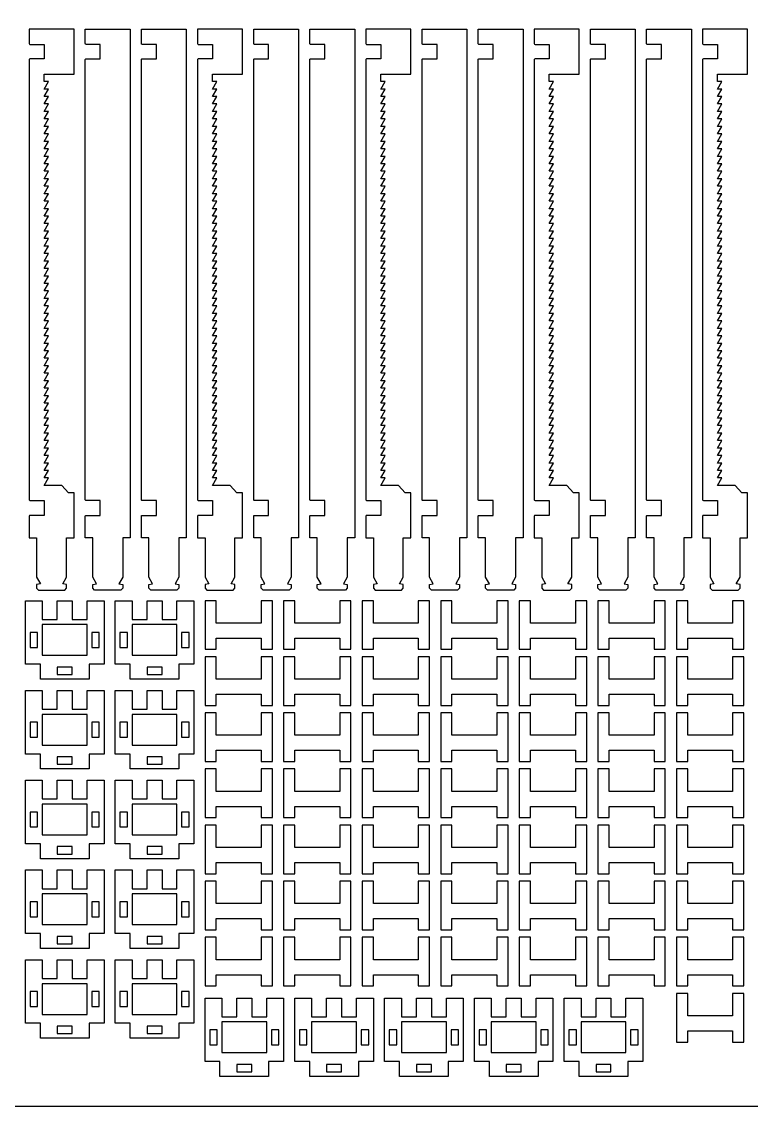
# Model space of a CAD drawing. Header units: millimetres. Extents: x 0 to 1902, y -212 to 712.
# Drawn here: x 242 to 437, y 0 to 290 of the extents above; entities that cross this region are included whole.
import ezdxf

# ---------------------------------------------------------------- set-up
doc = ezdxf.new("R2010")
doc.units = ezdxf.units.MM
doc.header["$MEASUREMENT"] = 0

msp = doc.modelspace()

# ---------------------------------------------------------------- linework, layer by layer
for p, q in [((256, 288), (244, 288)), ((244, 288), (244, 284.14)), ((256, 276), (256, 288)), ((301, 288), (289, 288)), ((289, 288), (289, 284.14)), ((301, 276), (301, 288)), ((346, 288), (334, 288)), ((334, 288), (334, 284.14)), ((346, 276), (346, 288)), ((391, 288), (379, 288)), ((379, 288), (379, 284.14)), ((391, 276), (391, 288)), ((436, 288), (424, 288)), ((424, 288), (424, 284.14)), ((436, 276), (436, 288)), ((244.2, 283.94), (248, 283.94)), ((248, 283.94), (248, 280.06)), ((289.2, 283.94), (293, 283.94)), ((293, 283.94), (293, 280.06)), ((334.2, 283.94), (338, 283.94)), ((338, 283.94), (338, 280.06)), ((379.2, 283.94), (383, 283.94)), ((383, 283.94), (383, 280.06)), ((424.2, 283.94), (428, 283.94)), ((428, 283.94), (428, 280.06)), ((244, 279.86), (244, 162.2)), ((248, 280.06), (244.2, 280.06)), ((289, 279.86), (289, 162.2)), ((293, 280.06), (289.2, 280.06)), ((334, 279.86), (334, 162.2)), ((338, 280.06), (334.2, 280.06)), ((379, 279.86), (379, 162.2)), ((383, 280.06), (379.2, 280.06)), ((424, 279.86), (424, 162.2)), ((428, 280.06), (424.2, 280.06)), ((248, 274), (248, 276)), ((248, 276), (256, 276)), ((293, 274), (293, 276)), ((293, 276), (301, 276)), ((338, 274), (338, 276)), ((338, 276), (346, 276)), ((383, 274), (383, 276)), ((383, 276), (391, 276)), ((428, 274), (428, 276)), ((428, 276), (436, 276)), ((248, 272), (249.15, 274)), ((249.15, 274), (248, 274)), ((293, 272), (294.15, 274)), ((294.15, 274), (293, 274)), ((338, 272), (339.15, 274)), ((339.15, 274), (338, 274)), ((383, 272), (384.15, 274)), ((384.15, 274), (383, 274)), ((428, 272), (429.15, 274)), ((429.15, 274), (428, 274)), ((248, 270), (249.15, 272)), ((249.15, 272), (248, 272)), ((248, 268), (249.15, 270)), ((249.15, 270), (248, 270)), ((293, 270), (294.15, 272)), ((294.15, 272), (293, 272)), ((293, 268), (294.15, 270)), ((294.15, 270), (293, 270)), ((338, 270), (339.15, 272)), ((339.15, 272), (338, 272)), ((338, 268), (339.15, 270)), ((339.15, 270), (338, 270)), ((383, 270), (384.15, 272)), ((384.15, 272), (383, 272)), ((383, 268), (384.15, 270)), ((384.15, 270), (383, 270)), ((428, 270), (429.15, 272)), ((429.15, 272), (428, 272)), ((428, 268), (429.15, 270)), ((429.15, 270), (428, 270)), ((248, 266), (249.15, 268)), ((249.15, 268), (248, 268)), ((293, 266), (294.15, 268)), ((294.15, 268), (293, 268)), ((338, 266), (339.15, 268)), ((339.15, 268), (338, 268)), ((383, 266), (384.15, 268)), ((384.15, 268), (383, 268)), ((428, 266), (429.15, 268)), ((429.15, 268), (428, 268)), ((248, 264), (249.15, 266)), ((249.15, 266), (248, 266)), ((248, 262), (249.15, 264)), ((249.15, 264), (248, 264)), ((293, 264), (294.15, 266)), ((294.15, 266), (293, 266)), ((293, 262), (294.15, 264)), ((294.15, 264), (293, 264)), ((338, 264), (339.15, 266)), ((339.15, 266), (338, 266)), ((338, 262), (339.15, 264)), ((339.15, 264), (338, 264)), ((383, 264), (384.15, 266)), ((384.15, 266), (383, 266)), ((383, 262), (384.15, 264)), ((384.15, 264), (383, 264)), ((428, 264), (429.15, 266)), ((429.15, 266), (428, 266)), ((428, 262), (429.15, 264)), ((429.15, 264), (428, 264)), ((248, 260), (249.15, 262)), ((249.15, 262), (248, 262)), ((293, 260), (294.15, 262)), ((294.15, 262), (293, 262)), ((338, 260), (339.15, 262)), ((339.15, 262), (338, 262)), ((383, 260), (384.15, 262)), ((384.15, 262), (383, 262)), ((428, 260), (429.15, 262)), ((429.15, 262), (428, 262)), ((248, 258), (249.15, 260)), ((249.15, 260), (248, 260)), ((293, 258), (294.15, 260)), ((294.15, 260), (293, 260)), ((338, 258), (339.15, 260)), ((339.15, 260), (338, 260)), ((383, 258), (384.15, 260)), ((384.15, 260), (383, 260)), ((428, 258), (429.15, 260)), ((429.15, 260), (428, 260)), ((248, 256), (249.15, 258)), ((249.15, 258), (248, 258)), ((248, 254), (249.15, 256)), ((249.15, 256), (248, 256)), ((293, 256), (294.15, 258)), ((294.15, 258), (293, 258)), ((293, 254), (294.15, 256)), ((294.15, 256), (293, 256)), ((338, 256), (339.15, 258)), ((339.15, 258), (338, 258)), ((338, 254), (339.15, 256)), ((339.15, 256), (338, 256)), ((383, 256), (384.15, 258)), ((384.15, 258), (383, 258)), ((383, 254), (384.15, 256)), ((384.15, 256), (383, 256)), ((428, 256), (429.15, 258)), ((429.15, 258), (428, 258)), ((428, 254), (429.15, 256)), ((429.15, 256), (428, 256)), ((248, 252), (249.15, 254)), ((249.15, 254), (248, 254)), ((293, 252), (294.15, 254)), ((294.15, 254), (293, 254)), ((338, 252), (339.15, 254)), ((339.15, 254), (338, 254)), ((383, 252), (384.15, 254)), ((384.15, 254), (383, 254)), ((428, 252), (429.15, 254)), ((429.15, 254), (428, 254)), ((248, 250), (249.15, 252)), ((249.15, 252), (248, 252)), ((248, 248), (249.15, 250)), ((249.15, 250), (248, 250)), ((293, 250), (294.15, 252)), ((294.15, 252), (293, 252)), ((293, 248), (294.15, 250)), ((294.15, 250), (293, 250)), ((338, 250), (339.15, 252)), ((339.15, 252), (338, 252)), ((338, 248), (339.15, 250)), ((339.15, 250), (338, 250)), ((383, 250), (384.15, 252)), ((384.15, 252), (383, 252)), ((383, 248), (384.15, 250)), ((384.15, 250), (383, 250)), ((428, 250), (429.15, 252)), ((429.15, 252), (428, 252)), ((428, 248), (429.15, 250)), ((429.15, 250), (428, 250)), ((248, 246), (249.15, 248)), ((249.15, 248), (248, 248)), ((293, 246), (294.15, 248)), ((294.15, 248), (293, 248)), ((338, 246), (339.15, 248)), ((339.15, 248), (338, 248)), ((383, 246), (384.15, 248)), ((384.15, 248), (383, 248)), ((428, 246), (429.15, 248)), ((429.15, 248), (428, 248)), ((248, 244), (249.15, 246)), ((249.15, 246), (248, 246)), ((248, 242), (249.15, 244)), ((249.15, 244), (248, 244)), ((293, 244), (294.15, 246)), ((294.15, 246), (293, 246)), ((293, 242), (294.15, 244)), ((294.15, 244), (293, 244)), ((338, 244), (339.15, 246)), ((339.15, 246), (338, 246)), ((338, 242), (339.15, 244)), ((339.15, 244), (338, 244)), ((383, 244), (384.15, 246)), ((384.15, 246), (383, 246)), ((383, 242), (384.15, 244)), ((384.15, 244), (383, 244)), ((428, 244), (429.15, 246)), ((429.15, 246), (428, 246)), ((428, 242), (429.15, 244)), ((429.15, 244), (428, 244)), ((248, 240), (249.15, 242)), ((249.15, 242), (248, 242)), ((293, 240), (294.15, 242)), ((294.15, 242), (293, 242)), ((338, 240), (339.15, 242)), ((339.15, 242), (338, 242)), ((383, 240), (384.15, 242)), ((384.15, 242), (383, 242)), ((428, 240), (429.15, 242)), ((429.15, 242), (428, 242)), ((248, 238), (249.15, 240)), ((249.15, 240), (248, 240)), ((248, 236), (249.15, 238)), ((249.15, 238), (248, 238)), ((293, 238), (294.15, 240)), ((294.15, 240), (293, 240)), ((293, 236), (294.15, 238)), ((294.15, 238), (293, 238)), ((338, 238), (339.15, 240)), ((339.15, 240), (338, 240)), ((338, 236), (339.15, 238)), ((339.15, 238), (338, 238)), ((383, 238), (384.15, 240)), ((384.15, 240), (383, 240)), ((383, 236), (384.15, 238)), ((384.15, 238), (383, 238)), ((428, 238), (429.15, 240)), ((429.15, 240), (428, 240)), ((428, 236), (429.15, 238)), ((429.15, 238), (428, 238)), ((248, 234), (249.15, 236)), ((249.15, 236), (248, 236)), ((293, 234), (294.15, 236)), ((294.15, 236), (293, 236)), ((338, 234), (339.15, 236)), ((339.15, 236), (338, 236)), ((383, 234), (384.15, 236)), ((384.15, 236), (383, 236)), ((428, 234), (429.15, 236)), ((429.15, 236), (428, 236)), ((248, 232), (249.15, 234)), ((249.15, 234), (248, 234)), ((293, 232), (294.15, 234)), ((294.15, 234), (293, 234)), ((338, 232), (339.15, 234)), ((339.15, 234), (338, 234)), ((383, 232), (384.15, 234)), ((384.15, 234), (383, 234)), ((428, 232), (429.15, 234)), ((429.15, 234), (428, 234)), ((248, 230), (249.15, 232)), ((249.15, 232), (248, 232)), ((248, 228), (249.15, 230)), ((249.15, 230), (248, 230)), ((293, 230), (294.15, 232)), ((294.15, 232), (293, 232)), ((293, 228), (294.15, 230)), ((294.15, 230), (293, 230)), ((338, 230), (339.15, 232)), ((339.15, 232), (338, 232)), ((338, 228), (339.15, 230)), ((339.15, 230), (338, 230)), ((383, 230), (384.15, 232)), ((384.15, 232), (383, 232)), ((383, 228), (384.15, 230)), ((384.15, 230), (383, 230)), ((428, 230), (429.15, 232)), ((429.15, 232), (428, 232)), ((428, 228), (429.15, 230)), ((429.15, 230), (428, 230)), ((248, 226), (249.15, 228)), ((249.15, 228), (248, 228)), ((293, 226), (294.15, 228)), ((294.15, 228), (293, 228)), ((338, 226), (339.15, 228)), ((339.15, 228), (338, 228)), ((383, 226), (384.15, 228)), ((384.15, 228), (383, 228)), ((428, 226), (429.15, 228)), ((429.15, 228), (428, 228)), ((248, 224), (249.15, 226)), ((249.15, 226), (248, 226)), ((248, 222), (249.15, 224)), ((249.15, 224), (248, 224)), ((293, 224), (294.15, 226)), ((294.15, 226), (293, 226)), ((293, 222), (294.15, 224)), ((294.15, 224), (293, 224)), ((338, 224), (339.15, 226)), ((339.15, 226), (338, 226)), ((338, 222), (339.15, 224)), ((339.15, 224), (338, 224)), ((383, 224), (384.15, 226)), ((384.15, 226), (383, 226)), ((383, 222), (384.15, 224)), ((384.15, 224), (383, 224)), ((428, 224), (429.15, 226)), ((429.15, 226), (428, 226)), ((428, 222), (429.15, 224)), ((429.15, 224), (428, 224)), ((248, 220), (249.15, 222)), ((249.15, 222), (248, 222)), ((293, 220), (294.15, 222)), ((294.15, 222), (293, 222)), ((338, 220), (339.15, 222)), ((339.15, 222), (338, 222)), ((383, 220), (384.15, 222)), ((384.15, 222), (383, 222)), ((428, 220), (429.15, 222)), ((429.15, 222), (428, 222)), ((248, 218), (249.15, 220)), ((249.15, 220), (248, 220)), ((248, 216), (249.15, 218)), ((249.15, 218), (248, 218)), ((293, 218), (294.15, 220)), ((294.15, 220), (293, 220)), ((293, 216), (294.15, 218)), ((294.15, 218), (293, 218)), ((338, 218), (339.15, 220)), ((339.15, 220), (338, 220)), ((338, 216), (339.15, 218)), ((339.15, 218), (338, 218)), ((383, 218), (384.15, 220)), ((384.15, 220), (383, 220)), ((383, 216), (384.15, 218)), ((384.15, 218), (383, 218)), ((428, 218), (429.15, 220)), ((429.15, 220), (428, 220)), ((428, 216), (429.15, 218)), ((429.15, 218), (428, 218)), ((248, 214), (249.15, 216)), ((249.15, 216), (248, 216)), ((293, 214), (294.15, 216)), ((294.15, 216), (293, 216)), ((338, 214), (339.15, 216)), ((339.15, 216), (338, 216)), ((383, 214), (384.15, 216)), ((384.15, 216), (383, 216)), ((428, 214), (429.15, 216)), ((429.15, 216), (428, 216)), ((248, 212), (249.15, 214)), ((249.15, 214), (248, 214)), ((248, 210), (249.15, 212)), ((249.15, 212), (248, 212)), ((293, 212), (294.15, 214)), ((294.15, 214), (293, 214)), ((293, 210), (294.15, 212)), ((294.15, 212), (293, 212)), ((338, 212), (339.15, 214)), ((339.15, 214), (338, 214)), ((338, 210), (339.15, 212)), ((339.15, 212), (338, 212)), ((383, 212), (384.15, 214)), ((384.15, 214), (383, 214)), ((383, 210), (384.15, 212)), ((384.15, 212), (383, 212)), ((428, 212), (429.15, 214)), ((429.15, 214), (428, 214)), ((428, 210), (429.15, 212)), ((429.15, 212), (428, 212)), ((248, 208), (249.15, 210)), ((249.15, 210), (248, 210)), ((293, 208), (294.15, 210)), ((294.15, 210), (293, 210)), ((338, 208), (339.15, 210)), ((339.15, 210), (338, 210)), ((383, 208), (384.15, 210)), ((384.15, 210), (383, 210)), ((428, 208), (429.15, 210)), ((429.15, 210), (428, 210)), ((248, 206), (249.15, 208)), ((249.15, 208), (248, 208)), ((248, 204), (249.15, 206)), ((249.15, 206), (248, 206)), ((293, 206), (294.15, 208)), ((294.15, 208), (293, 208)), ((293, 204), (294.15, 206)), ((294.15, 206), (293, 206)), ((338, 206), (339.15, 208)), ((339.15, 208), (338, 208)), ((338, 204), (339.15, 206)), ((339.15, 206), (338, 206)), ((383, 206), (384.15, 208)), ((384.15, 208), (383, 208)), ((383, 204), (384.15, 206)), ((384.15, 206), (383, 206)), ((428, 206), (429.15, 208)), ((429.15, 208), (428, 208)), ((428, 204), (429.15, 206)), ((429.15, 206), (428, 206)), ((248, 202), (249.15, 204)), ((249.15, 204), (248, 204)), ((293, 202), (294.15, 204)), ((294.15, 204), (293, 204)), ((338, 202), (339.15, 204)), ((339.15, 204), (338, 204)), ((383, 202), (384.15, 204)), ((384.15, 204), (383, 204)), ((428, 202), (429.15, 204)), ((429.15, 204), (428, 204)), ((248, 200), (249.15, 202)), ((249.15, 202), (248, 202)), ((293, 200), (294.15, 202)), ((294.15, 202), (293, 202)), ((338, 200), (339.15, 202)), ((339.15, 202), (338, 202)), ((383, 200), (384.15, 202)), ((384.15, 202), (383, 202)), ((428, 200), (429.15, 202)), ((429.15, 202), (428, 202)), ((248, 198), (249.15, 200)), ((249.15, 200), (248, 200)), ((248, 196), (249.15, 198)), ((249.15, 198), (248, 198)), ((293, 198), (294.15, 200)), ((294.15, 200), (293, 200)), ((293, 196), (294.15, 198)), ((294.15, 198), (293, 198)), ((338, 198), (339.15, 200)), ((339.15, 200), (338, 200)), ((338, 196), (339.15, 198)), ((339.15, 198), (338, 198)), ((383, 198), (384.15, 200)), ((384.15, 200), (383, 200)), ((383, 196), (384.15, 198)), ((384.15, 198), (383, 198)), ((428, 198), (429.15, 200)), ((429.15, 200), (428, 200)), ((428, 196), (429.15, 198)), ((429.15, 198), (428, 198)), ((248, 194), (249.15, 196)), ((249.15, 196), (248, 196)), ((293, 194), (294.15, 196)), ((294.15, 196), (293, 196)), ((338, 194), (339.15, 196)), ((339.15, 196), (338, 196)), ((383, 194), (384.15, 196)), ((384.15, 196), (383, 196)), ((428, 194), (429.15, 196)), ((429.15, 196), (428, 196)), ((248, 192), (249.15, 194)), ((249.15, 194), (248, 194)), ((248, 190), (249.15, 192)), ((249.15, 192), (248, 192)), ((293, 192), (294.15, 194)), ((294.15, 194), (293, 194)), ((293, 190), (294.15, 192)), ((294.15, 192), (293, 192)), ((338, 192), (339.15, 194)), ((339.15, 194), (338, 194)), ((338, 190), (339.15, 192)), ((339.15, 192), (338, 192)), ((383, 192), (384.15, 194)), ((384.15, 194), (383, 194)), ((383, 190), (384.15, 192)), ((384.15, 192), (383, 192)), ((428, 192), (429.15, 194)), ((429.15, 194), (428, 194)), ((428, 190), (429.15, 192)), ((429.15, 192), (428, 192)), ((248, 188), (249.15, 190)), ((249.15, 190), (248, 190)), ((293, 188), (294.15, 190)), ((294.15, 190), (293, 190)), ((338, 188), (339.15, 190)), ((339.15, 190), (338, 190)), ((383, 188), (384.15, 190)), ((384.15, 190), (383, 190)), ((428, 188), (429.15, 190)), ((429.15, 190), (428, 190)), ((248, 186), (249.15, 188)), ((249.15, 188), (248, 188)), ((248, 184), (249.15, 186)), ((249.15, 186), (248, 186)), ((293, 186), (294.15, 188)), ((294.15, 188), (293, 188)), ((293, 184), (294.15, 186)), ((294.15, 186), (293, 186)), ((338, 186), (339.15, 188)), ((339.15, 188), (338, 188)), ((338, 184), (339.15, 186)), ((339.15, 186), (338, 186)), ((383, 186), (384.15, 188)), ((384.15, 188), (383, 188)), ((383, 184), (384.15, 186)), ((384.15, 186), (383, 186)), ((428, 186), (429.15, 188)), ((429.15, 188), (428, 188)), ((428, 184), (429.15, 186)), ((429.15, 186), (428, 186)), ((248, 182), (249.15, 184)), ((249.15, 184), (248, 184)), ((293, 182), (294.15, 184)), ((294.15, 184), (293, 184)), ((338, 182), (339.15, 184)), ((339.15, 184), (338, 184)), ((383, 182), (384.15, 184)), ((384.15, 184), (383, 184)), ((428, 182), (429.15, 184)), ((429.15, 184), (428, 184)), ((248, 180), (249.15, 182)), ((249.15, 182), (248, 182)), ((248, 178), (249.15, 180)), ((249.15, 180), (248, 180)), ((293, 180), (294.15, 182)), ((294.15, 182), (293, 182)), ((293, 178), (294.15, 180)), ((294.15, 180), (293, 180)), ((338, 180), (339.15, 182)), ((339.15, 182), (338, 182)), ((338, 178), (339.15, 180)), ((339.15, 180), (338, 180)), ((383, 180), (384.15, 182)), ((384.15, 182), (383, 182)), ((383, 178), (384.15, 180)), ((384.15, 180), (383, 180)), ((428, 180), (429.15, 182)), ((429.15, 182), (428, 182)), ((428, 178), (429.15, 180)), ((429.15, 180), (428, 180)), ((248, 176), (249.15, 178)), ((249.15, 178), (248, 178)), ((293, 176), (294.15, 178)), ((294.15, 178), (293, 178)), ((338, 176), (339.15, 178)), ((339.15, 178), (338, 178)), ((383, 176), (384.15, 178)), ((384.15, 178), (383, 178)), ((428, 176), (429.15, 178)), ((429.15, 178), (428, 178)), ((248, 174), (249.15, 176)), ((249.15, 176), (248, 176)), ((248, 172), (249.15, 174)), ((249.15, 174), (248, 174)), ((293, 174), (294.15, 176)), ((294.15, 176), (293, 176)), ((293, 172), (294.15, 174)), ((294.15, 174), (293, 174)), ((338, 174), (339.15, 176)), ((339.15, 176), (338, 176)), ((338, 172), (339.15, 174)), ((339.15, 174), (338, 174)), ((383, 174), (384.15, 176)), ((384.15, 176), (383, 176)), ((383, 172), (384.15, 174)), ((384.15, 174), (383, 174)), ((428, 174), (429.15, 176)), ((429.15, 176), (428, 176)), ((428, 172), (429.15, 174)), ((429.15, 174), (428, 174)), ((248, 170), (249.15, 172)), ((249.15, 172), (248, 172)), ((293, 170), (294.15, 172)), ((294.15, 172), (293, 172)), ((338, 170), (339.15, 172)), ((339.15, 172), (338, 172)), ((383, 170), (384.15, 172)), ((384.15, 172), (383, 172)), ((428, 170), (429.15, 172)), ((429.15, 172), (428, 172)), ((248, 168), (249.15, 170)), ((249.15, 170), (248, 170)), ((293, 168), (294.15, 170)), ((294.15, 170), (293, 170)), ((338, 168), (339.15, 170)), ((339.15, 170), (338, 170)), ((383, 168), (384.15, 170)), ((384.15, 170), (383, 170)), ((428, 168), (429.15, 170)), ((429.15, 170), (428, 170)), ((248, 166), (249.15, 168)), ((249.15, 168), (248, 168)), ((250.5, 166), (248, 166)), ((251, 166), (250.5, 166)), ((252.7, 166), (251, 166)), ((254.5, 164), (252.7, 166)), ((293, 166), (294.15, 168)), ((294.15, 168), (293, 168)), ((295.5, 166), (293, 166)), ((296, 166), (295.5, 166)), ((297.7, 166), (296, 166)), ((299.5, 164), (297.7, 166)), ((338, 166), (339.15, 168)), ((339.15, 168), (338, 168)), ((340.5, 166), (338, 166)), ((341, 166), (340.5, 166)), ((342.7, 166), (341, 166)), ((344.5, 164), (342.7, 166)), ((383, 166), (384.15, 168)), ((384.15, 168), (383, 168)), ((385.5, 166), (383, 166)), ((386, 166), (385.5, 166)), ((387.7, 166), (386, 166)), ((389.5, 164), (387.7, 166)), ((428, 166), (429.15, 168)), ((429.15, 168), (428, 168)), ((430.5, 166), (428, 166)), ((431, 166), (430.5, 166)), ((432.7, 166), (431, 166)), ((434.5, 164), (432.7, 166)), ((256, 164), (254.5, 164)), ((256, 152), (256, 164)), ((301, 164), (299.5, 164)), ((301, 152), (301, 164)), ((346, 164), (344.5, 164)), ((346, 152), (346, 164)), ((391, 164), (389.5, 164)), ((391, 152), (391, 164)), ((436, 164), (434.5, 164)), ((436, 152), (436, 164)), ((244.2, 162), (248, 162)), ((248, 162), (248, 158)), ((289.2, 162), (293, 162)), ((293, 162), (293, 158)), ((334.2, 162), (338, 162)), ((338, 162), (338, 158)), ((379.2, 162), (383, 162)), ((383, 162), (383, 158)), ((424.2, 162), (428, 162)), ((428, 162), (428, 158)), ((244, 157.8), (244, 152)), ((248, 158), (244.2, 158)), ((289, 157.8), (289, 152)), ((293, 158), (289.2, 158)), ((334, 157.8), (334, 152)), ((338, 158), (334.2, 158)), ((379, 157.8), (379, 152)), ((383, 158), (379.2, 158)), ((424, 157.8), (424, 152)), ((428, 158), (424.2, 158)), ((244, 152), (246, 152)), ((246, 152), (246, 141.5)), ((254, 152), (256, 152)), ((254, 141.5), (254, 152)), ((289, 152), (291, 152)), ((291, 152), (291, 141.5)), ((299, 152), (301, 152)), ((299, 141.5), (299, 152)), ((334, 152), (336, 152)), ((336, 152), (336, 141.5)), ((344, 152), (346, 152)), ((344, 141.5), (344, 152)), ((379, 152), (381, 152)), ((381, 152), (381, 141.5)), ((389, 152), (391, 152)), ((389, 141.5), (389, 152)), ((424, 152), (426, 152)), ((426, 152), (426, 141.5)), ((434, 152), (436, 152)), ((434, 141.5), (434, 152)), ((246, 141.5), (247, 139.7)), ((247, 139.7), (246, 139.5)), ((246, 139.5), (246, 138.5)), ((253, 139.7), (254, 141.5)), ((254, 139.5), (253, 139.7)), ((254, 138.5), (254, 139.5)), ((291, 141.5), (292, 139.7)), ((292, 139.7), (291, 139.5)), ((291, 139.5), (291, 138.5)), ((298, 139.7), (299, 141.5)), ((299, 139.5), (298, 139.7)), ((299, 138.5), (299, 139.5)), ((336, 141.5), (337, 139.7)), ((337, 139.7), (336, 139.5)), ((336, 139.5), (336, 138.5)), ((343, 139.7), (344, 141.5)), ((344, 139.5), (343, 139.7)), ((344, 138.5), (344, 139.5)), ((381, 141.5), (382, 139.7)), ((382, 139.7), (381, 139.5)), ((381, 139.5), (381, 138.5)), ((388, 139.7), (389, 141.5)), ((389, 139.5), (388, 139.7)), ((389, 138.5), (389, 139.5)), ((426, 141.5), (427, 139.7)), ((427, 139.7), (426, 139.5)), ((426, 139.5), (426, 138.5)), ((433, 139.7), (434, 141.5)), ((434, 139.5), (433, 139.7)), ((434, 138.5), (434, 139.5)), ((246, 138.5), (246.5, 138)), ((246.5, 138), (253.5, 138)), ((253.5, 138), (254, 138.5)), ((291, 138.5), (291.5, 138)), ((291.5, 138), (298.5, 138)), ((298.5, 138), (299, 138.5)), ((336, 138.5), (336.5, 138)), ((336.5, 138), (343.5, 138)), ((343.5, 138), (344, 138.5)), ((381, 138.5), (381.5, 138)), ((381.5, 138), (388.5, 138)), ((388.5, 138), (389, 138.5)), ((426, 138.5), (426.5, 138)), ((426.5, 138), (433.5, 138)), ((433.5, 138), (434, 138.5)), ((294, 135.19), (291, 135.19)), ((291, 135.19), (291, 122.19)), ((294, 129.19), (294, 135.19)), ((309, 135.19), (306, 135.19)), ((306, 135.19), (306, 129.19)), ((309, 122.19), (309, 135.19)), ((315, 135.19), (312, 135.19)), ((312, 135.19), (312, 122.19)), ((315, 129.19), (315, 135.19)), ((330, 135.19), (327, 135.19)), ((327, 135.19), (327, 129.19)), ((330, 122.19), (330, 135.19)), ((336, 135.19), (333, 135.19)), ((333, 135.19), (333, 122.19)), ((336, 129.19), (336, 135.19)), ((351, 135.19), (348, 135.19)), ((348, 135.19), (348, 129.19)), ((351, 122.19), (351, 135.19)), ((357, 135.19), (354, 135.19)), ((354, 135.19), (354, 122.19)), ((357, 129.19), (357, 135.19)), ((372, 135.19), (369, 135.19)), ((369, 135.19), (369, 129.19)), ((372, 122.19), (372, 135.19)), ((378, 135.19), (375, 135.19)), ((375, 135.19), (375, 122.19)), ((378, 129.19), (378, 135.19)), ((393, 135.19), (390, 135.19)), ((390, 135.19), (390, 129.19)), ((393, 122.19), (393, 135.19)), ((399, 135.19), (396, 135.19)), ((396, 135.19), (396, 122.19)), ((399, 129.19), (399, 135.19)), ((414, 135.19), (411, 135.19)), ((411, 135.19), (411, 129.19)), ((414, 122.19), (414, 135.19)), ((420, 135.19), (417, 135.19)), ((417, 135.19), (417, 122.19)), ((420, 129.19), (420, 135.19)), ((435, 135.19), (432, 135.19)), ((432, 135.19), (432, 129.19)), ((435, 122.19), (435, 135.19)), ((306, 129.19), (294, 129.19)), ((327, 129.19), (315, 129.19)), ((348, 129.19), (336, 129.19)), ((369, 129.19), (357, 129.19)), ((390, 129.19), (378, 129.19)), ((411, 129.19), (399, 129.19)), ((432, 129.19), (420, 129.19)), ((294, 122.19), (294, 125.19)), ((294, 125.19), (306, 125.19)), ((306, 125.19), (306, 122.19)), ((315, 122.19), (315, 125.19)), ((315, 125.19), (327, 125.19)), ((327, 125.19), (327, 122.19)), ((336, 122.19), (336, 125.19)), ((336, 125.19), (348, 125.19)), ((348, 125.19), (348, 122.19)), ((357, 122.19), (357, 125.19)), ((357, 125.19), (369, 125.19)), ((369, 125.19), (369, 122.19)), ((378, 122.19), (378, 125.19)), ((378, 125.19), (390, 125.19)), ((390, 125.19), (390, 122.19)), ((399, 122.19), (399, 125.19)), ((399, 125.19), (411, 125.19)), ((411, 125.19), (411, 122.19)), ((420, 122.19), (420, 125.19)), ((420, 125.19), (432, 125.19)), ((432, 125.19), (432, 122.19)), ((291, 122.19), (294, 122.19)), ((306, 122.19), (309, 122.19)), ((312, 122.19), (315, 122.19)), ((327, 122.19), (330, 122.19)), ((333, 122.19), (336, 122.19)), ((348, 122.19), (351, 122.19)), ((354, 122.19), (357, 122.19)), ((369, 122.19), (372, 122.19)), ((375, 122.19), (378, 122.19)), ((390, 122.19), (393, 122.19)), ((396, 122.19), (399, 122.19)), ((411, 122.19), (414, 122.19)), ((417, 122.19), (420, 122.19)), ((432, 122.19), (435, 122.19)), ((294, 120.19), (291, 120.19)), ((291, 120.19), (291, 107.19)), ((294, 114.19), (294, 120.19)), ((309, 120.19), (306, 120.19)), ((306, 120.19), (306, 114.19)), ((309, 107.19), (309, 120.19)), ((315, 120.19), (312, 120.19)), ((312, 120.19), (312, 107.19)), ((315, 114.19), (315, 120.19)), ((330, 120.19), (327, 120.19)), ((327, 120.19), (327, 114.19)), ((330, 107.19), (330, 120.19)), ((336, 120.19), (333, 120.19)), ((333, 120.19), (333, 107.19)), ((336, 114.19), (336, 120.19)), ((351, 120.19), (348, 120.19)), ((348, 120.19), (348, 114.19)), ((351, 107.19), (351, 120.19)), ((357, 120.19), (354, 120.19)), ((354, 120.19), (354, 107.19)), ((357, 114.19), (357, 120.19)), ((372, 120.19), (369, 120.19)), ((369, 120.19), (369, 114.19)), ((372, 107.19), (372, 120.19)), ((378, 120.19), (375, 120.19)), ((375, 120.19), (375, 107.19)), ((378, 114.19), (378, 120.19)), ((393, 120.19), (390, 120.19)), ((390, 120.19), (390, 114.19)), ((393, 107.19), (393, 120.19)), ((399, 120.19), (396, 120.19)), ((396, 120.19), (396, 107.19)), ((399, 114.19), (399, 120.19)), ((414, 120.19), (411, 120.19)), ((411, 120.19), (411, 114.19)), ((414, 107.19), (414, 120.19)), ((420, 120.19), (417, 120.19)), ((417, 120.19), (417, 107.19)), ((420, 114.19), (420, 120.19)), ((435, 120.19), (432, 120.19)), ((432, 120.19), (432, 114.19)), ((435, 107.19), (435, 120.19)), ((306, 114.19), (294, 114.19)), ((327, 114.19), (315, 114.19)), ((348, 114.19), (336, 114.19)), ((369, 114.19), (357, 114.19)), ((390, 114.19), (378, 114.19)), ((411, 114.19), (399, 114.19)), ((432, 114.19), (420, 114.19)), ((294, 107.19), (294, 110.19)), ((294, 110.19), (306, 110.19)), ((306, 110.19), (306, 107.19)), ((315, 107.19), (315, 110.19)), ((315, 110.19), (327, 110.19)), ((327, 110.19), (327, 107.19)), ((336, 107.19), (336, 110.19)), ((336, 110.19), (348, 110.19)), ((348, 110.19), (348, 107.19)), ((357, 107.19), (357, 110.19)), ((357, 110.19), (369, 110.19)), ((369, 110.19), (369, 107.19)), ((378, 107.19), (378, 110.19)), ((378, 110.19), (390, 110.19)), ((390, 110.19), (390, 107.19)), ((399, 107.19), (399, 110.19)), ((399, 110.19), (411, 110.19)), ((411, 110.19), (411, 107.19)), ((420, 107.19), (420, 110.19)), ((420, 110.19), (432, 110.19)), ((432, 110.19), (432, 107.19)), ((291, 107.19), (294, 107.19)), ((294, 105.19), (291, 105.19)), ((291, 105.19), (291, 92.19)), ((294, 99.19), (294, 105.19)), ((306, 107.19), (309, 107.19)), ((309, 105.19), (306, 105.19)), ((306, 105.19), (306, 99.19)), ((309, 92.19), (309, 105.19)), ((312, 107.19), (315, 107.19)), ((315, 105.19), (312, 105.19)), ((312, 105.19), (312, 92.19)), ((315, 99.19), (315, 105.19)), ((327, 107.19), (330, 107.19)), ((330, 105.19), (327, 105.19)), ((327, 105.19), (327, 99.19)), ((330, 92.19), (330, 105.19)), ((333, 107.19), (336, 107.19)), ((336, 105.19), (333, 105.19)), ((333, 105.19), (333, 92.19)), ((336, 99.19), (336, 105.19)), ((348, 107.19), (351, 107.19)), ((351, 105.19), (348, 105.19)), ((348, 105.19), (348, 99.19)), ((351, 92.19), (351, 105.19)), ((354, 107.19), (357, 107.19)), ((357, 105.19), (354, 105.19)), ((354, 105.19), (354, 92.19)), ((357, 99.19), (357, 105.19)), ((369, 107.19), (372, 107.19)), ((372, 105.19), (369, 105.19)), ((369, 105.19), (369, 99.19)), ((372, 92.19), (372, 105.19)), ((375, 107.19), (378, 107.19)), ((378, 105.19), (375, 105.19)), ((375, 105.19), (375, 92.19)), ((378, 99.19), (378, 105.19)), ((390, 107.19), (393, 107.19)), ((393, 105.19), (390, 105.19)), ((390, 105.19), (390, 99.19)), ((393, 92.19), (393, 105.19)), ((396, 107.19), (399, 107.19)), ((399, 105.19), (396, 105.19)), ((396, 105.19), (396, 92.19)), ((399, 99.19), (399, 105.19)), ((411, 107.19), (414, 107.19)), ((414, 105.19), (411, 105.19)), ((411, 105.19), (411, 99.19)), ((414, 92.19), (414, 105.19)), ((417, 107.19), (420, 107.19)), ((420, 105.19), (417, 105.19)), ((417, 105.19), (417, 92.19)), ((420, 99.19), (420, 105.19)), ((432, 107.19), (435, 107.19)), ((435, 105.19), (432, 105.19)), ((432, 105.19), (432, 99.19)), ((435, 92.19), (435, 105.19)), ((306, 99.19), (294, 99.19)), ((327, 99.19), (315, 99.19)), ((348, 99.19), (336, 99.19)), ((369, 99.19), (357, 99.19)), ((390, 99.19), (378, 99.19)), ((411, 99.19), (399, 99.19)), ((432, 99.19), (420, 99.19)), ((294, 92.19), (294, 95.19)), ((294, 95.19), (306, 95.19)), ((306, 95.19), (306, 92.19)), ((315, 92.19), (315, 95.19)), ((315, 95.19), (327, 95.19)), ((327, 95.19), (327, 92.19)), ((336, 92.19), (336, 95.19)), ((336, 95.19), (348, 95.19)), ((348, 95.19), (348, 92.19)), ((357, 92.19), (357, 95.19)), ((357, 95.19), (369, 95.19)), ((369, 95.19), (369, 92.19)), ((378, 92.19), (378, 95.19)), ((378, 95.19), (390, 95.19)), ((390, 95.19), (390, 92.19)), ((399, 92.19), (399, 95.19)), ((399, 95.19), (411, 95.19)), ((411, 95.19), (411, 92.19)), ((420, 92.19), (420, 95.19)), ((420, 95.19), (432, 95.19)), ((432, 95.19), (432, 92.19)), ((291, 92.19), (294, 92.19)), ((294, 90.19), (291, 90.19)), ((291, 90.19), (291, 77.19)), ((294, 84.19), (294, 90.19)), ((306, 92.19), (309, 92.19)), ((309, 90.19), (306, 90.19)), ((306, 90.19), (306, 84.19)), ((309, 77.19), (309, 90.19)), ((312, 92.19), (315, 92.19)), ((315, 90.19), (312, 90.19)), ((312, 90.19), (312, 77.19)), ((315, 84.19), (315, 90.19)), ((327, 92.19), (330, 92.19)), ((330, 90.19), (327, 90.19)), ((327, 90.19), (327, 84.19)), ((330, 77.19), (330, 90.19)), ((333, 92.19), (336, 92.19)), ((336, 90.19), (333, 90.19)), ((333, 90.19), (333, 77.19)), ((336, 84.19), (336, 90.19)), ((348, 92.19), (351, 92.19)), ((351, 90.19), (348, 90.19)), ((348, 90.19), (348, 84.19)), ((351, 77.19), (351, 90.19)), ((354, 92.19), (357, 92.19)), ((357, 90.19), (354, 90.19)), ((354, 90.19), (354, 77.19)), ((357, 84.19), (357, 90.19)), ((369, 92.19), (372, 92.19)), ((372, 90.19), (369, 90.19)), ((369, 90.19), (369, 84.19)), ((372, 77.19), (372, 90.19)), ((375, 92.19), (378, 92.19)), ((378, 90.19), (375, 90.19)), ((375, 90.19), (375, 77.19)), ((378, 84.19), (378, 90.19)), ((390, 92.19), (393, 92.19)), ((393, 90.19), (390, 90.19)), ((390, 90.19), (390, 84.19)), ((393, 77.19), (393, 90.19)), ((396, 92.19), (399, 92.19)), ((399, 90.19), (396, 90.19)), ((396, 90.19), (396, 77.19)), ((399, 84.19), (399, 90.19)), ((411, 92.19), (414, 92.19)), ((414, 90.19), (411, 90.19)), ((411, 90.19), (411, 84.19)), ((414, 77.19), (414, 90.19)), ((417, 92.19), (420, 92.19)), ((420, 90.19), (417, 90.19)), ((417, 90.19), (417, 77.19)), ((420, 84.19), (420, 90.19)), ((432, 92.19), (435, 92.19)), ((435, 90.19), (432, 90.19)), ((432, 90.19), (432, 84.19)), ((435, 77.19), (435, 90.19)), ((306, 84.19), (294, 84.19)), ((327, 84.19), (315, 84.19)), ((348, 84.19), (336, 84.19)), ((369, 84.19), (357, 84.19)), ((390, 84.19), (378, 84.19)), ((411, 84.19), (399, 84.19)), ((432, 84.19), (420, 84.19)), ((294, 77.19), (294, 80.19)), ((294, 80.19), (306, 80.19)), ((306, 80.19), (306, 77.19)), ((315, 77.19), (315, 80.19)), ((315, 80.19), (327, 80.19)), ((327, 80.19), (327, 77.19)), ((336, 77.19), (336, 80.19)), ((336, 80.19), (348, 80.19)), ((348, 80.19), (348, 77.19)), ((357, 77.19), (357, 80.19)), ((357, 80.19), (369, 80.19)), ((369, 80.19), (369, 77.19)), ((378, 77.19), (378, 80.19)), ((378, 80.19), (390, 80.19)), ((390, 80.19), (390, 77.19)), ((399, 77.19), (399, 80.19)), ((399, 80.19), (411, 80.19)), ((411, 80.19), (411, 77.19)), ((420, 77.19), (420, 80.19)), ((420, 80.19), (432, 80.19)), ((432, 80.19), (432, 77.19)), ((291, 77.19), (294, 77.19)), ((306, 77.19), (309, 77.19)), ((312, 77.19), (315, 77.19)), ((327, 77.19), (330, 77.19)), ((333, 77.19), (336, 77.19)), ((348, 77.19), (351, 77.19)), ((354, 77.19), (357, 77.19)), ((369, 77.19), (372, 77.19)), ((375, 77.19), (378, 77.19)), ((390, 77.19), (393, 77.19)), ((396, 77.19), (399, 77.19)), ((411, 77.19), (414, 77.19)), ((417, 77.19), (420, 77.19)), ((432, 77.19), (435, 77.19)), ((294, 75.19), (291, 75.19)), ((291, 75.19), (291, 62.19)), ((294, 69.19), (294, 75.19)), ((309, 75.19), (306, 75.19)), ((306, 75.19), (306, 69.19)), ((309, 62.19), (309, 75.19)), ((315, 75.19), (312, 75.19)), ((312, 75.19), (312, 62.19)), ((315, 69.19), (315, 75.19)), ((330, 75.19), (327, 75.19)), ((327, 75.19), (327, 69.19)), ((330, 62.19), (330, 75.19)), ((336, 75.19), (333, 75.19)), ((333, 75.19), (333, 62.19)), ((336, 69.19), (336, 75.19)), ((351, 75.19), (348, 75.19)), ((348, 75.19), (348, 69.19)), ((351, 62.19), (351, 75.19)), ((357, 75.19), (354, 75.19)), ((354, 75.19), (354, 62.19)), ((357, 69.19), (357, 75.19)), ((372, 75.19), (369, 75.19)), ((369, 75.19), (369, 69.19)), ((372, 62.19), (372, 75.19)), ((378, 75.19), (375, 75.19)), ((375, 75.19), (375, 62.19)), ((378, 69.19), (378, 75.19)), ((393, 75.19), (390, 75.19)), ((390, 75.19), (390, 69.19)), ((393, 62.19), (393, 75.19)), ((399, 75.19), (396, 75.19)), ((396, 75.19), (396, 62.19)), ((399, 69.19), (399, 75.19)), ((414, 75.19), (411, 75.19)), ((411, 75.19), (411, 69.19)), ((414, 62.19), (414, 75.19)), ((420, 75.19), (417, 75.19)), ((417, 75.19), (417, 62.19)), ((420, 69.19), (420, 75.19)), ((435, 75.19), (432, 75.19)), ((432, 75.19), (432, 69.19)), ((435, 62.19), (435, 75.19)), ((306, 69.19), (294, 69.19)), ((327, 69.19), (315, 69.19)), ((348, 69.19), (336, 69.19)), ((369, 69.19), (357, 69.19)), ((390, 69.19), (378, 69.19)), ((411, 69.19), (399, 69.19)), ((432, 69.19), (420, 69.19)), ((294, 62.19), (294, 65.19)), ((294, 65.19), (306, 65.19)), ((306, 65.19), (306, 62.19)), ((315, 62.19), (315, 65.19)), ((315, 65.19), (327, 65.19)), ((327, 65.19), (327, 62.19)), ((336, 62.19), (336, 65.19)), ((336, 65.19), (348, 65.19)), ((348, 65.19), (348, 62.19)), ((357, 62.19), (357, 65.19)), ((357, 65.19), (369, 65.19)), ((369, 65.19), (369, 62.19)), ((378, 62.19), (378, 65.19)), ((378, 65.19), (390, 65.19)), ((390, 65.19), (390, 62.19)), ((399, 62.19), (399, 65.19)), ((399, 65.19), (411, 65.19)), ((411, 65.19), (411, 62.19)), ((420, 62.19), (420, 65.19)), ((420, 65.19), (432, 65.19)), ((432, 65.19), (432, 62.19)), ((291, 62.19), (294, 62.19)), ((306, 62.19), (309, 62.19)), ((312, 62.19), (315, 62.19)), ((327, 62.19), (330, 62.19)), ((333, 62.19), (336, 62.19)), ((348, 62.19), (351, 62.19)), ((354, 62.19), (357, 62.19)), ((369, 62.19), (372, 62.19)), ((375, 62.19), (378, 62.19)), ((390, 62.19), (393, 62.19)), ((396, 62.19), (399, 62.19)), ((411, 62.19), (414, 62.19)), ((417, 62.19), (420, 62.19)), ((432, 62.19), (435, 62.19)), ((294, 60.19), (291, 60.19)), ((291, 60.19), (291, 47.19)), ((294, 54.19), (294, 60.19)), ((309, 60.19), (306, 60.19)), ((306, 60.19), (306, 54.19)), ((309, 47.19), (309, 60.19)), ((315, 60.19), (312, 60.19)), ((312, 60.19), (312, 47.19)), ((315, 54.19), (315, 60.19)), ((330, 60.19), (327, 60.19)), ((327, 60.19), (327, 54.19)), ((330, 47.19), (330, 60.19)), ((336, 60.19), (333, 60.19)), ((333, 60.19), (333, 47.19)), ((336, 54.19), (336, 60.19)), ((351, 60.19), (348, 60.19)), ((348, 60.19), (348, 54.19)), ((351, 47.19), (351, 60.19)), ((357, 60.19), (354, 60.19)), ((354, 60.19), (354, 47.19)), ((357, 54.19), (357, 60.19)), ((372, 60.19), (369, 60.19)), ((369, 60.19), (369, 54.19)), ((372, 47.19), (372, 60.19)), ((378, 60.19), (375, 60.19)), ((375, 60.19), (375, 47.19)), ((378, 54.19), (378, 60.19)), ((393, 60.19), (390, 60.19)), ((390, 60.19), (390, 54.19)), ((393, 47.19), (393, 60.19)), ((399, 60.19), (396, 60.19)), ((396, 60.19), (396, 47.19)), ((399, 54.19), (399, 60.19)), ((414, 60.19), (411, 60.19)), ((411, 60.19), (411, 54.19)), ((414, 47.19), (414, 60.19)), ((420, 60.19), (417, 60.19)), ((417, 60.19), (417, 47.19)), ((420, 54.19), (420, 60.19)), ((435, 60.19), (432, 60.19)), ((432, 60.19), (432, 54.19)), ((435, 47.19), (435, 60.19)), ((306, 54.19), (294, 54.19)), ((327, 54.19), (315, 54.19)), ((348, 54.19), (336, 54.19)), ((369, 54.19), (357, 54.19)), ((390, 54.19), (378, 54.19)), ((411, 54.19), (399, 54.19)), ((432, 54.19), (420, 54.19)), ((294, 47.19), (294, 50.19)), ((294, 50.19), (306, 50.19)), ((306, 50.19), (306, 47.19)), ((315, 47.19), (315, 50.19)), ((315, 50.19), (327, 50.19)), ((327, 50.19), (327, 47.19)), ((336, 47.19), (336, 50.19)), ((336, 50.19), (348, 50.19)), ((348, 50.19), (348, 47.19)), ((357, 47.19), (357, 50.19)), ((357, 50.19), (369, 50.19)), ((369, 50.19), (369, 47.19)), ((378, 47.19), (378, 50.19)), ((378, 50.19), (390, 50.19)), ((390, 50.19), (390, 47.19)), ((399, 47.19), (399, 50.19)), ((399, 50.19), (411, 50.19)), ((411, 50.19), (411, 47.19)), ((420, 47.19), (420, 50.19)), ((420, 50.19), (432, 50.19)), ((432, 50.19), (432, 47.19)), ((291, 47.19), (294, 47.19)), ((306, 47.19), (309, 47.19)), ((312, 47.19), (315, 47.19)), ((327, 47.19), (330, 47.19)), ((333, 47.19), (336, 47.19)), ((348, 47.19), (351, 47.19)), ((354, 47.19), (357, 47.19)), ((369, 47.19), (372, 47.19)), ((375, 47.19), (378, 47.19)), ((390, 47.19), (393, 47.19)), ((396, 47.19), (399, 47.19)), ((411, 47.19), (414, 47.19)), ((417, 47.19), (420, 47.19)), ((432, 47.19), (435, 47.19)), ((294, 45.19), (291, 45.19)), ((291, 45.19), (291, 32.19)), ((294, 39.19), (294, 45.19)), ((309, 45.19), (306, 45.19)), ((306, 45.19), (306, 39.19)), ((309, 32.19), (309, 45.19)), ((315, 45.19), (312, 45.19)), ((312, 45.19), (312, 32.19)), ((315, 39.19), (315, 45.19)), ((330, 45.19), (327, 45.19)), ((327, 45.19), (327, 39.19)), ((330, 32.19), (330, 45.19)), ((336, 45.19), (333, 45.19)), ((333, 45.19), (333, 32.19)), ((336, 39.19), (336, 45.19)), ((351, 45.19), (348, 45.19)), ((348, 45.19), (348, 39.19)), ((351, 32.19), (351, 45.19)), ((357, 45.19), (354, 45.19)), ((354, 45.19), (354, 32.19)), ((357, 39.19), (357, 45.19)), ((372, 45.19), (369, 45.19)), ((369, 45.19), (369, 39.19)), ((372, 32.19), (372, 45.19)), ((378, 45.19), (375, 45.19)), ((375, 45.19), (375, 32.19)), ((378, 39.19), (378, 45.19)), ((393, 45.19), (390, 45.19)), ((390, 45.19), (390, 39.19)), ((393, 32.19), (393, 45.19)), ((399, 45.19), (396, 45.19)), ((396, 45.19), (396, 32.19)), ((399, 39.19), (399, 45.19)), ((414, 45.19), (411, 45.19)), ((411, 45.19), (411, 39.19)), ((414, 32.19), (414, 45.19)), ((420, 45.19), (417, 45.19)), ((417, 45.19), (417, 32.19)), ((420, 39.19), (420, 45.19)), ((435, 45.19), (432, 45.19)), ((432, 45.19), (432, 39.19)), ((435, 32.19), (435, 45.19)), ((306, 39.19), (294, 39.19)), ((327, 39.19), (315, 39.19)), ((348, 39.19), (336, 39.19)), ((369, 39.19), (357, 39.19)), ((390, 39.19), (378, 39.19)), ((411, 39.19), (399, 39.19)), ((432, 39.19), (420, 39.19)), ((294, 32.19), (294, 35.19)), ((294, 35.19), (306, 35.19)), ((306, 35.19), (306, 32.19)), ((315, 32.19), (315, 35.19)), ((315, 35.19), (327, 35.19)), ((327, 35.19), (327, 32.19)), ((336, 32.19), (336, 35.19)), ((336, 35.19), (348, 35.19)), ((348, 35.19), (348, 32.19)), ((357, 32.19), (357, 35.19)), ((357, 35.19), (369, 35.19)), ((369, 35.19), (369, 32.19)), ((378, 32.19), (378, 35.19)), ((378, 35.19), (390, 35.19)), ((390, 35.19), (390, 32.19)), ((399, 32.19), (399, 35.19)), ((399, 35.19), (411, 35.19)), ((411, 35.19), (411, 32.19)), ((420, 32.19), (420, 35.19)), ((420, 35.19), (432, 35.19)), ((432, 35.19), (432, 32.19)), ((291, 32.19), (294, 32.19)), ((306, 32.19), (309, 32.19)), ((312, 32.19), (315, 32.19)), ((327, 32.19), (330, 32.19)), ((333, 32.19), (336, 32.19)), ((348, 32.19), (351, 32.19)), ((354, 32.19), (357, 32.19)), ((369, 32.19), (372, 32.19)), ((375, 32.19), (378, 32.19)), ((390, 32.19), (393, 32.19)), ((396, 32.19), (399, 32.19)), ((411, 32.19), (414, 32.19)), ((417, 32.19), (420, 32.19)), ((432, 32.19), (435, 32.19)), ((420, 30.19), (417, 30.19)), ((417, 30.19), (417, 17.19)), ((420, 24.19), (420, 30.19)), ((435, 30.19), (432, 30.19)), ((432, 30.19), (432, 24.19)), ((435, 17.19), (435, 30.19)), ((432, 24.19), (420, 24.19)), ((420, 17.19), (420, 20.19)), ((420, 20.19), (432, 20.19)), ((432, 20.19), (432, 17.19)), ((417, 17.19), (420, 17.19)), ((432, 17.19), (435, 17.19))]:
    msp.add_line(p, q)
at = {"linetype": 'Continuous'}
msp.add_lwpolyline([(0, 0), (900, 0), (900, 600), (0, 600)], close=True, dxfattribs=at)
for points in [[(259, 279.86, -0.414214), (259.2, 280.06), (263, 280.06), (263, 283.94), (259.2, 283.94, -0.414214), (259, 284.14), (259, 288), (271, 288), (271, 152), (269, 152), (269, 141.5), (268, 139.7), (269, 139.5), (269, 138.5), (268.5, 138), (261.5, 138), (261, 138.5), (261, 139.5), (262, 139.7), (261, 141.5), (261, 152), (259, 152), (259, 157.8, -0.414214), (259.2, 158), (263, 158), (263, 162), (259.2, 162, -0.414214), (259, 162.2)], [(274, 279.86, -0.414214), (274.2, 280.06), (278, 280.06), (278, 283.94), (274.2, 283.94, -0.414214), (274, 284.14), (274, 288), (286, 288), (286, 152), (284, 152), (284, 141.5), (283, 139.7), (284, 139.5), (284, 138.5), (283.5, 138), (276.5, 138), (276, 138.5), (276, 139.5), (277, 139.7), (276, 141.5), (276, 152), (274, 152), (274, 157.8, -0.414214), (274.2, 158), (278, 158), (278, 162), (274.2, 162, -0.414214), (274, 162.2)], [(304, 279.86, -0.414214), (304.2, 280.06), (308, 280.06), (308, 283.94), (304.2, 283.94, -0.414214), (304, 284.14), (304, 288), (316, 288), (316, 152), (314, 152), (314, 141.5), (313, 139.7), (314, 139.5), (314, 138.5), (313.5, 138), (306.5, 138), (306, 138.5), (306, 139.5), (307, 139.7), (306, 141.5), (306, 152), (304, 152), (304, 157.8, -0.414214), (304.2, 158), (308, 158), (308, 162), (304.2, 162, -0.414214), (304, 162.2)], [(319, 279.86, -0.414214), (319.2, 280.06), (323, 280.06), (323, 283.94), (319.2, 283.94, -0.414214), (319, 284.14), (319, 288), (331, 288), (331, 152), (329, 152), (329, 141.5), (328, 139.7), (329, 139.5), (329, 138.5), (328.5, 138), (321.5, 138), (321, 138.5), (321, 139.5), (322, 139.7), (321, 141.5), (321, 152), (319, 152), (319, 157.8, -0.414214), (319.2, 158), (323, 158), (323, 162), (319.2, 162, -0.414214), (319, 162.2)], [(349, 279.86, -0.414214), (349.2, 280.06), (353, 280.06), (353, 283.94), (349.2, 283.94, -0.414214), (349, 284.14), (349, 288), (361, 288), (361, 152), (359, 152), (359, 141.5), (358, 139.7), (359, 139.5), (359, 138.5), (358.5, 138), (351.5, 138), (351, 138.5), (351, 139.5), (352, 139.7), (351, 141.5), (351, 152), (349, 152), (349, 157.8, -0.414214), (349.2, 158), (353, 158), (353, 162), (349.2, 162, -0.414214), (349, 162.2)], [(364, 279.86, -0.414214), (364.2, 280.06), (368, 280.06), (368, 283.94), (364.2, 283.94, -0.414214), (364, 284.14), (364, 288), (376, 288), (376, 152), (374, 152), (374, 141.5), (373, 139.7), (374, 139.5), (374, 138.5), (373.5, 138), (366.5, 138), (366, 138.5), (366, 139.5), (367, 139.7), (366, 141.5), (366, 152), (364, 152), (364, 157.8, -0.414214), (364.2, 158), (368, 158), (368, 162), (364.2, 162, -0.414214), (364, 162.2)], [(394, 279.86, -0.414214), (394.2, 280.06), (398, 280.06), (398, 283.94), (394.2, 283.94, -0.414214), (394, 284.14), (394, 288), (406, 288), (406, 152), (404, 152), (404, 141.5), (403, 139.7), (404, 139.5), (404, 138.5), (403.5, 138), (396.5, 138), (396, 138.5), (396, 139.5), (397, 139.7), (396, 141.5), (396, 152), (394, 152), (394, 157.8, -0.414214), (394.2, 158), (398, 158), (398, 162), (394.2, 162, -0.414214), (394, 162.2)], [(409, 279.86, -0.414214), (409.2, 280.06), (413, 280.06), (413, 283.94), (409.2, 283.94, -0.414214), (409, 284.14), (409, 288), (421, 288), (421, 152), (419, 152), (419, 141.5), (418, 139.7), (419, 139.5), (419, 138.5), (418.5, 138), (411.5, 138), (411, 138.5), (411, 139.5), (412, 139.7), (411, 141.5), (411, 152), (409, 152), (409, 157.8, -0.414214), (409.2, 158), (413, 158), (413, 162), (409.2, 162, -0.414214), (409, 162.2)]]:
    msp.add_lwpolyline(points, format="xyb", close=True)
for points in [[(247, 118.19), (243, 118.19), (243, 135.19), (247.5, 135.19), (247.5, 130.19), (251.5, 130.19), (251.5, 135.19), (255.5, 135.19), (255.5, 130.19), (259.5, 130.19), (259.5, 135.19), (264, 135.19), (264, 118.19), (260, 118.19), (260, 114.19), (247, 114.19)], [(271, 118.19), (267, 118.19), (267, 135.19), (271.5, 135.19), (271.5, 130.19), (275.5, 130.19), (275.5, 135.19), (279.5, 135.19), (279.5, 130.19), (283.5, 130.19), (283.5, 135.19), (288, 135.19), (288, 118.19), (284, 118.19), (284, 114.19), (271, 114.19)], [(259.5, 120.59), (259.5, 128.79), (247.5, 128.79), (247.5, 120.59)], [(283.5, 120.59), (283.5, 128.79), (271.5, 128.79), (271.5, 120.59)], [(246.25, 122.69), (246.25, 126.69), (244.25, 126.69), (244.25, 122.69)], [(262.75, 126.69), (260.75, 126.69), (260.75, 122.69), (262.75, 122.69)], [(270.25, 122.69), (270.25, 126.69), (268.25, 126.69), (268.25, 122.69)], [(286.75, 126.69), (284.75, 126.69), (284.75, 122.69), (286.75, 122.69)], [(255.5, 117.44), (251.5, 117.44), (251.5, 115.44), (255.5, 115.44)], [(279.5, 117.44), (275.5, 117.44), (275.5, 115.44), (279.5, 115.44)], [(247, 94.19), (243, 94.19), (243, 111.19), (247.5, 111.19), (247.5, 106.19), (251.5, 106.19), (251.5, 111.19), (255.5, 111.19), (255.5, 106.19), (259.5, 106.19), (259.5, 111.19), (264, 111.19), (264, 94.19), (260, 94.19), (260, 90.19), (247, 90.19)], [(271, 94.19), (267, 94.19), (267, 111.19), (271.5, 111.19), (271.5, 106.19), (275.5, 106.19), (275.5, 111.19), (279.5, 111.19), (279.5, 106.19), (283.5, 106.19), (283.5, 111.19), (288, 111.19), (288, 94.19), (284, 94.19), (284, 90.19), (271, 90.19)], [(259.5, 96.59), (259.5, 104.79), (247.5, 104.79), (247.5, 96.59)], [(283.5, 96.59), (283.5, 104.79), (271.5, 104.79), (271.5, 96.59)], [(246.25, 98.69), (246.25, 102.69), (244.25, 102.69), (244.25, 98.69)], [(262.75, 102.69), (260.75, 102.69), (260.75, 98.69), (262.75, 98.69)], [(270.25, 98.69), (270.25, 102.69), (268.25, 102.69), (268.25, 98.69)], [(286.75, 102.69), (284.75, 102.69), (284.75, 98.69), (286.75, 98.69)], [(255.5, 93.44), (251.5, 93.44), (251.5, 91.44), (255.5, 91.44)], [(279.5, 93.44), (275.5, 93.44), (275.5, 91.44), (279.5, 91.44)], [(247, 70.19), (243, 70.19), (243, 87.19), (247.5, 87.19), (247.5, 82.19), (251.5, 82.19), (251.5, 87.19), (255.5, 87.19), (255.5, 82.19), (259.5, 82.19), (259.5, 87.19), (264, 87.19), (264, 70.19), (260, 70.19), (260, 66.19), (247, 66.19)], [(271, 70.19), (267, 70.19), (267, 87.19), (271.5, 87.19), (271.5, 82.19), (275.5, 82.19), (275.5, 87.19), (279.5, 87.19), (279.5, 82.19), (283.5, 82.19), (283.5, 87.19), (288, 87.19), (288, 70.19), (284, 70.19), (284, 66.19), (271, 66.19)], [(246.25, 74.69), (246.25, 78.69), (244.25, 78.69), (244.25, 74.69)], [(259.5, 72.59), (259.5, 80.79), (247.5, 80.79), (247.5, 72.59)], [(262.75, 78.69), (260.75, 78.69), (260.75, 74.69), (262.75, 74.69)], [(270.25, 74.69), (270.25, 78.69), (268.25, 78.69), (268.25, 74.69)], [(283.5, 72.59), (283.5, 80.79), (271.5, 80.79), (271.5, 72.59)], [(286.75, 78.69), (284.75, 78.69), (284.75, 74.69), (286.75, 74.69)], [(255.5, 69.44), (251.5, 69.44), (251.5, 67.44), (255.5, 67.44)], [(279.5, 69.44), (275.5, 69.44), (275.5, 67.44), (279.5, 67.44)], [(247, 46.19), (243, 46.19), (243, 63.19), (247.5, 63.19), (247.5, 58.19), (251.5, 58.19), (251.5, 63.19), (255.5, 63.19), (255.5, 58.19), (259.5, 58.19), (259.5, 63.19), (264, 63.19), (264, 46.19), (260, 46.19), (260, 42.19), (247, 42.19)], [(271, 46.19), (267, 46.19), (267, 63.19), (271.5, 63.19), (271.5, 58.19), (275.5, 58.19), (275.5, 63.19), (279.5, 63.19), (279.5, 58.19), (283.5, 58.19), (283.5, 63.19), (288, 63.19), (288, 46.19), (284, 46.19), (284, 42.19), (271, 42.19)], [(259.5, 48.59), (259.5, 56.79), (247.5, 56.79), (247.5, 48.59)], [(283.5, 48.59), (283.5, 56.79), (271.5, 56.79), (271.5, 48.59)], [(246.25, 50.69), (246.25, 54.69), (244.25, 54.69), (244.25, 50.69)], [(262.75, 54.69), (260.75, 54.69), (260.75, 50.69), (262.75, 50.69)], [(270.25, 50.69), (270.25, 54.69), (268.25, 54.69), (268.25, 50.69)], [(286.75, 54.69), (284.75, 54.69), (284.75, 50.69), (286.75, 50.69)], [(255.5, 45.44), (251.5, 45.44), (251.5, 43.44), (255.5, 43.44)], [(279.5, 45.44), (275.5, 45.44), (275.5, 43.44), (279.5, 43.44)], [(247, 22.19), (243, 22.19), (243, 39.19), (247.5, 39.19), (247.5, 34.19), (251.5, 34.19), (251.5, 39.19), (255.5, 39.19), (255.5, 34.19), (259.5, 34.19), (259.5, 39.19), (264, 39.19), (264, 22.19), (260, 22.19), (260, 18.19), (247, 18.19)], [(271, 22.19), (267, 22.19), (267, 39.19), (271.5, 39.19), (271.5, 34.19), (275.5, 34.19), (275.5, 39.19), (279.5, 39.19), (279.5, 34.19), (283.5, 34.19), (283.5, 39.19), (288, 39.19), (288, 22.19), (284, 22.19), (284, 18.19), (271, 18.19)], [(259.5, 24.59), (259.5, 32.79), (247.5, 32.79), (247.5, 24.59)], [(283.5, 24.59), (283.5, 32.79), (271.5, 32.79), (271.5, 24.59)], [(246.25, 26.69), (246.25, 30.69), (244.25, 30.69), (244.25, 26.69)], [(262.75, 30.69), (260.75, 30.69), (260.75, 26.69), (262.75, 26.69)], [(270.25, 26.69), (270.25, 30.69), (268.25, 30.69), (268.25, 26.69)], [(286.75, 30.69), (284.75, 30.69), (284.75, 26.69), (286.75, 26.69)], [(295, 11.95), (291, 11.95), (291, 28.95), (295.5, 28.95), (295.5, 23.95), (299.5, 23.95), (299.5, 28.95), (303.5, 28.95), (303.5, 23.95), (307.5, 23.95), (307.5, 28.95), (312, 28.95), (312, 11.95), (308, 11.95), (308, 7.95), (295, 7.95)], [(319, 11.95), (315, 11.95), (315, 28.95), (319.5, 28.95), (319.5, 23.95), (323.5, 23.95), (323.5, 28.95), (327.5, 28.95), (327.5, 23.95), (331.5, 23.95), (331.5, 28.95), (336, 28.95), (336, 11.95), (332, 11.95), (332, 7.95), (319, 7.95)], [(343, 11.95), (339, 11.95), (339, 28.95), (343.5, 28.95), (343.5, 23.95), (347.5, 23.95), (347.5, 28.95), (351.5, 28.95), (351.5, 23.95), (355.5, 23.95), (355.5, 28.95), (360, 28.95), (360, 11.95), (356, 11.95), (356, 7.95), (343, 7.95)], [(367, 11.95), (363, 11.95), (363, 28.95), (367.5, 28.95), (367.5, 23.95), (371.5, 23.95), (371.5, 28.95), (375.5, 28.95), (375.5, 23.95), (379.5, 23.95), (379.5, 28.95), (384, 28.95), (384, 11.95), (380, 11.95), (380, 7.95), (367, 7.95)], [(391, 11.95), (387, 11.95), (387, 28.95), (391.5, 28.95), (391.5, 23.95), (395.5, 23.95), (395.5, 28.95), (399.5, 28.95), (399.5, 23.95), (403.5, 23.95), (403.5, 28.95), (408, 28.95), (408, 11.95), (404, 11.95), (404, 7.95), (391, 7.95)], [(255.5, 21.44), (251.5, 21.44), (251.5, 19.44), (255.5, 19.44)], [(279.5, 21.44), (275.5, 21.44), (275.5, 19.44), (279.5, 19.44)], [(294.25, 16.45), (294.25, 20.45), (292.25, 20.45), (292.25, 16.45)], [(307.5, 14.35), (307.5, 22.55), (295.5, 22.55), (295.5, 14.35)], [(310.75, 20.45), (308.75, 20.45), (308.75, 16.45), (310.75, 16.45)], [(318.25, 16.45), (318.25, 20.45), (316.25, 20.45), (316.25, 16.45)], [(331.5, 14.35), (331.5, 22.55), (319.5, 22.55), (319.5, 14.35)], [(334.75, 20.45), (332.75, 20.45), (332.75, 16.45), (334.75, 16.45)], [(342.25, 16.45), (342.25, 20.45), (340.25, 20.45), (340.25, 16.45)], [(355.5, 14.35), (355.5, 22.55), (343.5, 22.55), (343.5, 14.35)], [(358.75, 20.45), (356.75, 20.45), (356.75, 16.45), (358.75, 16.45)], [(366.25, 16.45), (366.25, 20.45), (364.25, 20.45), (364.25, 16.45)], [(379.5, 14.35), (379.5, 22.55), (367.5, 22.55), (367.5, 14.35)], [(382.75, 20.45), (380.75, 20.45), (380.75, 16.45), (382.75, 16.45)], [(390.25, 16.45), (390.25, 20.45), (388.25, 20.45), (388.25, 16.45)], [(403.5, 14.35), (403.5, 22.55), (391.5, 22.55), (391.5, 14.35)], [(406.75, 20.45), (404.75, 20.45), (404.75, 16.45), (406.75, 16.45)], [(303.5, 11.2), (299.5, 11.2), (299.5, 9.2), (303.5, 9.2)], [(327.5, 11.2), (323.5, 11.2), (323.5, 9.2), (327.5, 9.2)], [(351.5, 11.2), (347.5, 11.2), (347.5, 9.2), (351.5, 9.2)], [(375.5, 11.2), (371.5, 11.2), (371.5, 9.2), (375.5, 9.2)], [(399.5, 11.2), (395.5, 11.2), (395.5, 9.2), (399.5, 9.2)]]:
    msp.add_lwpolyline(points, close=True)
for centre, start, end in [((244.2, 284.14), 180, 270), ((289.2, 284.14), 180, 270), ((334.2, 284.14), 180, 270), ((379.2, 284.14), 180, 270), ((424.2, 284.14), 180, 270), ((244.2, 279.86), 90, 180), ((289.2, 279.86), 90, 180), ((334.2, 279.86), 90, 180), ((379.2, 279.86), 90, 180), ((424.2, 279.86), 90, 180), ((244.2, 162.2), 180, 270), ((289.2, 162.2), 180, 270), ((334.2, 162.2), 180, 270), ((379.2, 162.2), 180, 270), ((424.2, 162.2), 180, 270), ((244.2, 157.8), 90, 180), ((289.2, 157.8), 90, 180), ((334.2, 157.8), 90, 180), ((379.2, 157.8), 90, 180), ((424.2, 157.8), 90, 180)]:
    msp.add_arc(centre, 0.2, start, end)

doc.saveas('drawing.dxf')
